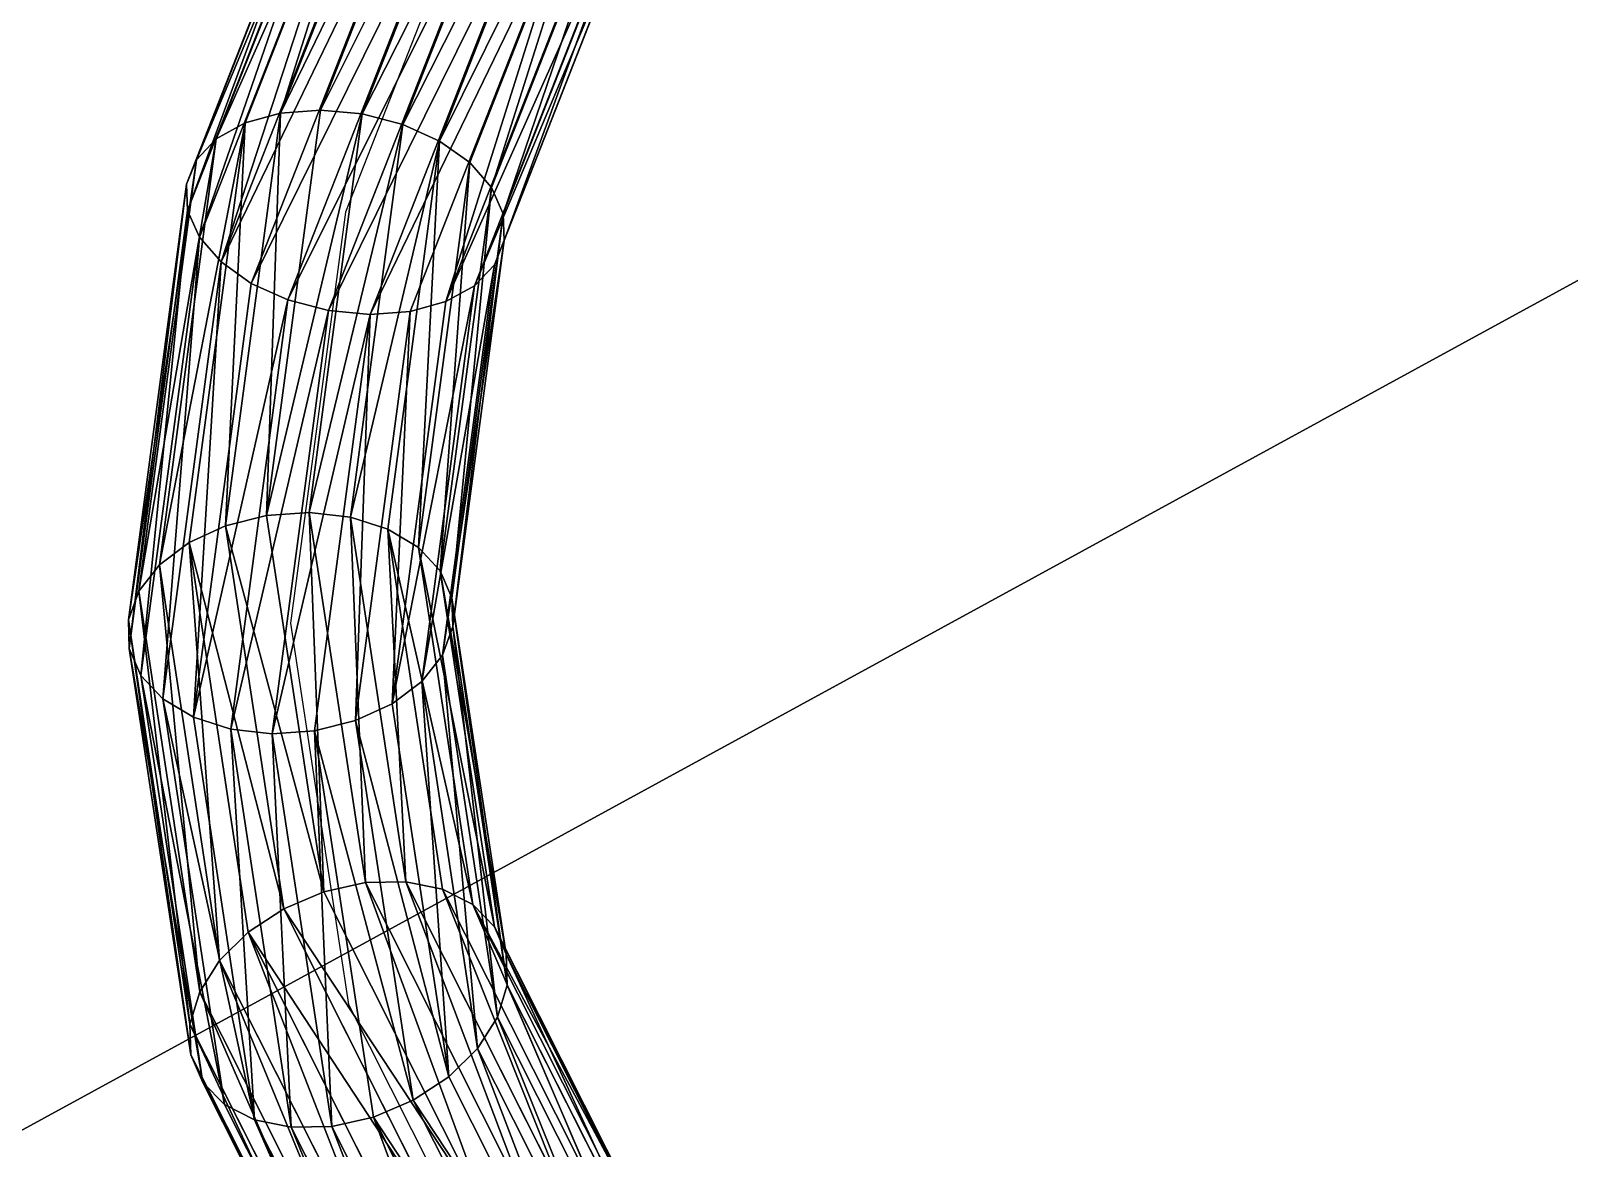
# Model space of a CAD drawing. Extents: x -501 to 185, y -140 to 506.
# Drawn here: x -184.39 to -141.02, y 39.19 to 70.67 of the extents above; entities that cross this region are included whole.
import ezdxf

# ---------------------------------------------------------------- set-up
doc = ezdxf.new("R2010")
doc.units = 0
doc.layers.get('0').update_dxf_attribs({"color": 13, "linetype": 'CONTINUOUS'})

# ---------------------------------------------------------------- blocks, each defined once
blk = doc.blocks.new('GROUP_8')
for p, q in [((50.816, -53.305, 17.978), (61.954, -57.677, 26.22)), ((90.843, -53.196, 57.445), (82.067, -57.622, 46.863)), ((82.937, -57.592, 46.069), (91.766, -53.14, 56.715)), ((49.405, -53.698, 19.768), (60.463, -58.038, 27.951)), ((61.21, -57.706, 27.133), (50.139, -53.36, 18.94)), ((51.39, -53.535, 16.946), (62.644, -57.953, 25.274)), ((81.293, -57.954, 47.656), (90.058, -53.534, 58.224)), ((83.844, -57.868, 45.329), (92.765, -53.369, 56.085)), ((51.823, -54.037, 15.916), (63.233, -58.515, 24.359)), ((80.669, -58.567, 48.394), (89.466, -54.131, 59.001)), ((84.727, -58.429, 44.692), (93.772, -53.868, 55.597)), ((48.666, -54.295, 20.405), (59.763, -58.651, 28.617)), ((85.526, -59.238, 44.202), (94.718, -54.603, 55.286)), ((52.085, -54.774, 14.957), (63.681, -59.326, 23.538)), ((80.237, -59.418, 49.026), (89.107, -54.945, 59.721)), ((47.97, -55.111, 20.807), (59.159, -59.503, 29.087)), ((52.158, -55.698, 14.134), (63.957, -60.329, 22.866)), ((80.026, -60.449, 49.511), (89.004, -55.922, 60.336)), ((86.185, -60.24, 43.893), (95.539, -55.523, 55.171)), ((47.366, -56.09, 20.947), (58.691, -60.535, 29.328)), ((52.037, -56.744, 13.505), (64.043, -61.457, 22.39)), ((86.661, -61.366, 43.786), (96.178, -56.567, 55.261)), ((46.894, -57.165, 20.816), (58.392, -61.678, 29.325)), ((80.052, -61.591, 49.814), (89.166, -56.995, 60.804)), ((61.954, -57.677, 26.22), (61.21, -57.706, 27.133)), ((62.644, -57.953, 25.274), (61.954, -57.677, 26.22)), ((61.954, -57.677, 26.22), (72.836, -59.129, 35.738)), ((82.067, -57.622, 46.863), (72.027, -59.15, 36.593)), ((72.836, -59.129, 35.738), (82.937, -57.592, 46.069)), ((82.067, -57.622, 46.863), (81.293, -57.954, 47.656)), ((82.937, -57.592, 46.069), (82.067, -57.622, 46.863)), ((83.844, -57.868, 45.329), (82.937, -57.592, 46.069)), ((86.92, -62.54, 43.887), (96.593, -57.662, 55.55)), ((51.73, -57.843, 13.111), (63.933, -62.632, 22.142)), ((60.463, -58.038, 27.951), (59.763, -58.651, 28.617)), ((61.21, -57.706, 27.133), (60.463, -58.038, 27.951)), ((60.463, -58.038, 27.951), (71.266, -59.48, 37.399)), ((72.027, -59.15, 36.593), (61.21, -57.706, 27.133)), ((63.233, -58.515, 24.359), (62.644, -57.953, 25.274)), ((62.644, -57.953, 25.274), (73.639, -59.421, 34.89)), ((71.266, -59.48, 37.399), (81.293, -57.954, 47.656)), ((73.639, -59.421, 34.89), (83.844, -57.868, 45.329)), ((80.311, -62.765, 49.915), (89.581, -58.09, 61.092)), ((81.293, -57.954, 47.656), (80.669, -58.567, 48.394)), ((84.727, -58.429, 44.692), (83.844, -57.868, 45.329)), ((46.587, -58.263, 20.422), (58.281, -62.853, 29.076)), ((63.681, -59.326, 23.538), (63.233, -58.515, 24.359)), ((63.233, -58.515, 24.359), (74.381, -60.003, 34.109)), ((74.381, -60.003, 34.109), (84.727, -58.429, 44.692)), ((85.526, -59.238, 44.202), (84.727, -58.429, 44.692)), ((51.259, -58.918, 12.98), (63.633, -63.775, 22.138)), ((59.763, -58.651, 28.617), (59.159, -59.503, 29.087)), ((59.763, -58.651, 28.617), (70.606, -60.098, 38.1)), ((70.606, -60.098, 38.1), (80.669, -58.567, 48.394)), ((80.669, -58.567, 48.394), (80.237, -59.418, 49.026)), ((86.945, -63.681, 44.19), (96.755, -58.735, 56.018)), ((46.466, -59.31, 19.793), (58.367, -63.981, 28.6)), ((63.957, -60.329, 22.866), (63.681, -59.326, 23.538)), ((63.681, -59.326, 23.538), (75.011, -60.838, 33.446)), ((70.091, -60.962, 38.648), (80.237, -59.418, 49.026)), ((72.027, -59.15, 36.593), (71.266, -59.48, 37.399)), ((72.836, -59.129, 35.738), (72.027, -59.15, 36.593)), ((73.639, -59.421, 34.89), (72.836, -59.129, 35.738)), ((75.011, -60.838, 33.446), (85.526, -59.238, 44.202)), ((80.237, -59.418, 49.026), (80.026, -60.449, 49.511)), ((80.786, -63.891, 49.808), (90.22, -59.134, 61.183)), ((86.185, -60.24, 43.893), (85.526, -59.238, 44.202)), ((59.159, -59.503, 29.087), (58.691, -60.535, 29.328)), ((59.159, -59.503, 29.087), (70.091, -60.962, 38.648)), ((71.266, -59.48, 37.399), (70.606, -60.098, 38.1)), ((74.381, -60.003, 34.109), (73.639, -59.421, 34.89)), ((86.735, -64.713, 44.675), (96.652, -59.712, 56.633)), ((46.539, -60.233, 18.971), (58.643, -64.984, 27.928)), ((50.654, -59.897, 13.121), (63.166, -64.808, 22.379)), ((70.606, -60.098, 38.1), (70.091, -60.962, 38.648)), ((75.011, -60.838, 33.446), (74.381, -60.003, 34.109)), ((75.486, -61.868, 32.949), (86.185, -60.24, 43.893)), ((81.446, -64.893, 49.499), (91.041, -60.054, 61.068)), ((86.661, -61.366, 43.786), (86.185, -60.24, 43.893)), ((49.959, -60.712, 13.523), (62.561, -65.659, 22.849)), ((58.691, -60.535, 29.328), (58.392, -61.678, 29.325)), ((58.691, -60.535, 29.328), (69.756, -62.012, 39.006)), ((64.043, -61.457, 22.39), (63.957, -60.329, 22.866)), ((63.957, -60.329, 22.866), (75.486, -61.868, 32.949)), ((69.756, -62.012, 39.006), (80.026, -60.449, 49.511)), ((80.026, -60.449, 49.511), (80.052, -61.591, 49.814)), ((86.303, -65.564, 45.308), (96.293, -60.526, 57.353)), ((46.801, -60.971, 18.012), (59.091, -65.795, 27.107)), ((70.091, -60.962, 38.648), (69.756, -62.012, 39.006)), ((75.486, -61.868, 32.949), (75.011, -60.838, 33.446)), ((82.244, -65.702, 49.009), (91.987, -60.789, 60.756)), ((85.679, -66.176, 46.046), (95.701, -61.123, 58.129)), ((47.234, -61.472, 16.981), (59.68, -66.357, 26.192)), ((49.219, -61.309, 14.16), (61.862, -66.272, 23.516)), ((63.933, -62.632, 22.142), (64.043, -61.457, 22.39)), ((64.043, -61.457, 22.39), (75.774, -63.023, 32.649)), ((75.774, -63.023, 32.649), (86.661, -61.366, 43.786)), ((83.128, -66.263, 48.372), (92.994, -61.288, 60.269)), ((84.035, -66.538, 47.632), (93.993, -61.517, 59.639)), ((84.905, -66.509, 46.838), (94.916, -61.461, 58.909)), ((86.92, -62.54, 43.887), (86.661, -61.366, 43.786)), ((47.809, -61.703, 15.95), (60.37, -66.633, 25.246)), ((48.486, -61.647, 14.987), (61.114, -66.604, 24.333)), ((58.392, -61.678, 29.325), (58.281, -62.853, 29.076)), ((58.392, -61.678, 29.325), (69.625, -63.177, 39.149)), ((69.625, -63.177, 39.149), (80.052, -61.591, 49.814)), ((69.756, -62.012, 39.006), (69.625, -63.177, 39.149)), ((75.774, -63.023, 32.649), (75.486, -61.868, 32.949)), ((80.052, -61.591, 49.814), (80.311, -62.765, 49.915)), ((58.281, -62.853, 29.076), (58.367, -63.981, 28.6)), ((58.281, -62.853, 29.076), (69.707, -64.378, 39.068)), ((63.633, -63.775, 22.138), (63.933, -62.632, 22.142)), ((63.933, -62.632, 22.142), (75.855, -64.224, 32.568)), ((69.707, -64.378, 39.068), (80.311, -62.765, 49.915)), ((75.855, -64.224, 32.568), (86.92, -62.54, 43.887)), ((80.311, -62.765, 49.915), (80.786, -63.891, 49.808)), ((86.945, -63.681, 44.19), (86.92, -62.54, 43.887)), ((69.625, -63.177, 39.149), (69.707, -64.378, 39.068)), ((75.855, -64.224, 32.568), (75.774, -63.023, 32.649)), ((75.724, -65.389, 32.712), (86.945, -63.681, 44.19)), ((86.735, -64.713, 44.675), (86.945, -63.681, 44.19)), ((58.367, -63.981, 28.6), (58.643, -64.984, 27.928)), ((58.367, -63.981, 28.6), (69.995, -65.533, 38.769)), ((63.166, -64.808, 22.379), (63.633, -63.775, 22.138)), ((63.633, -63.775, 22.138), (75.724, -65.389, 32.712)), ((69.995, -65.533, 38.769), (80.786, -63.891, 49.808)), ((80.786, -63.891, 49.808), (81.446, -64.893, 49.499)), ((69.707, -64.378, 39.068), (69.995, -65.533, 38.769)), ((75.724, -65.389, 32.712), (75.855, -64.224, 32.568)), ((58.643, -64.984, 27.928), (59.091, -65.795, 27.107)), ((58.643, -64.984, 27.928), (70.47, -66.563, 38.271)), ((62.561, -65.659, 22.849), (63.166, -64.808, 22.379)), ((63.166, -64.808, 22.379), (75.389, -66.439, 33.07)), ((70.47, -66.563, 38.271), (81.446, -64.893, 49.499)), ((75.389, -66.439, 33.07), (86.735, -64.713, 44.675)), ((81.446, -64.893, 49.499), (82.244, -65.702, 49.009)), ((86.303, -65.564, 45.308), (86.735, -64.713, 44.675)), ((75.389, -66.439, 33.07), (75.724, -65.389, 32.712)), ((59.091, -65.795, 27.107), (59.68, -66.357, 26.192)), ((59.091, -65.795, 27.107), (71.099, -67.398, 37.609)), ((61.862, -66.272, 23.516), (62.561, -65.659, 22.849)), ((62.561, -65.659, 22.849), (74.874, -67.303, 33.618)), ((69.995, -65.533, 38.769), (70.47, -66.563, 38.271)), ((71.099, -67.398, 37.609), (82.244, -65.702, 49.009)), ((74.874, -67.303, 33.618), (86.303, -65.564, 45.308)), ((82.244, -65.702, 49.009), (83.128, -66.263, 48.372)), ((85.679, -66.176, 46.046), (86.303, -65.564, 45.308)), ((59.68, -66.357, 26.192), (60.37, -66.633, 25.246)), ((59.68, -66.357, 26.192), (71.841, -67.981, 36.827)), ((61.114, -66.604, 24.333), (61.862, -66.272, 23.516)), ((61.862, -66.272, 23.516), (74.214, -67.921, 34.319)), ((71.841, -67.981, 36.827), (83.128, -66.263, 48.372)), ((74.214, -67.921, 34.319), (85.679, -66.176, 46.046)), ((83.128, -66.263, 48.372), (84.035, -66.538, 47.632)), ((84.905, -66.509, 46.838), (85.679, -66.176, 46.046)), ((60.37, -66.633, 25.246), (61.114, -66.604, 24.333)), ((60.37, -66.633, 25.246), (72.644, -68.272, 35.98)), ((61.114, -66.604, 24.333), (73.453, -68.251, 35.124)), ((70.47, -66.563, 38.271), (71.099, -67.398, 37.609)), ((72.644, -68.272, 35.98), (84.035, -66.538, 47.632)), ((73.453, -68.251, 35.124), (84.905, -66.509, 46.838)), ((74.874, -67.303, 33.618), (75.389, -66.439, 33.07)), ((84.035, -66.538, 47.632), (84.905, -66.509, 46.838)), ((71.099, -67.398, 37.609), (71.841, -67.981, 36.827)), ((74.214, -67.921, 34.319), (74.874, -67.303, 33.618)), ((71.841, -67.981, 36.827), (72.644, -68.272, 35.98)), ((73.453, -68.251, 35.124), (74.214, -67.921, 34.319)), ((72.644, -68.272, 35.98), (73.453, -68.251, 35.124))]:
    blk.add_line(p, q)
blk.add_polyline3d([(4.982, 0, 4.982), (10.277, -14.317, 2.545), (17.762, -27.843, 2.587), (27.074, -39.922, 5.103), (37.763, -49.971, 9.974), (49.312, -57.504, 16.964), (61.162, -62.155, 25.733), (72.74, -63.701, 35.859), (83.486, -62.065, 46.851), (92.88, -57.328, 58.177), (100.467, -49.719, 69.29), (105.881, -39.605, 79.651), (108.859, -27.477, 88.761)])
mesh = blk.add_polyface()
corners = [(50.139, -53.36, 18.94), (61.954, -57.677, 26.22), (50.816, -53.305, 17.978), (61.21, -57.706, 27.133)]
mesh.append_faces([[corners[k] for k in face] for face in [(0, 1, 2), (1, 0, 3)]], dxfattribs={"vtx0": -1})
mesh = blk.add_polyface()
corners = [(50.816, -53.305, 17.978), (62.644, -57.953, 25.274), (51.39, -53.535, 16.946), (61.954, -57.677, 26.22)]
mesh.append_faces([[corners[k] for k in face] for face in [(0, 1, 2), (1, 0, 3)]], dxfattribs={"vtx0": -1})
mesh = blk.add_polyface()
corners = [(81.293, -57.954, 47.656), (90.843, -53.196, 57.445), (82.067, -57.622, 46.863), (90.058, -53.534, 58.224)]
mesh.append_faces([[corners[k] for k in face] for face in [(0, 1, 2), (1, 0, 3)]], dxfattribs={"vtx0": -1})
mesh = blk.add_polyface()
corners = [(82.067, -57.622, 46.863), (91.766, -53.14, 56.715), (82.937, -57.592, 46.069), (90.843, -53.196, 57.445)]
mesh.append_faces([[corners[k] for k in face] for face in [(0, 1, 2), (1, 0, 3)]], dxfattribs={"vtx0": -1})
mesh = blk.add_polyface()
corners = [(82.937, -57.592, 46.069), (92.765, -53.369, 56.085), (83.844, -57.868, 45.329), (91.766, -53.14, 56.715)]
mesh.append_faces([[corners[k] for k in face] for face in [(0, 1, 2), (1, 0, 3)]], dxfattribs={"vtx0": -1})
mesh = blk.add_polyface()
corners = [(48.666, -54.295, 20.405), (60.463, -58.038, 27.951), (49.405, -53.698, 19.768), (59.763, -58.651, 28.617)]
mesh.append_faces([[corners[k] for k in face] for face in [(0, 1, 2), (1, 0, 3)]], dxfattribs={"vtx0": -1})
mesh = blk.add_polyface()
corners = [(49.405, -53.698, 19.768), (61.21, -57.706, 27.133), (50.139, -53.36, 18.94), (60.463, -58.038, 27.951)]
mesh.append_faces([[corners[k] for k in face] for face in [(0, 1, 2), (1, 0, 3)]], dxfattribs={"vtx0": -1})
mesh = blk.add_polyface()
corners = [(51.39, -53.535, 16.946), (63.233, -58.515, 24.359), (51.823, -54.037, 15.916), (62.644, -57.953, 25.274)]
mesh.append_faces([[corners[k] for k in face] for face in [(0, 1, 2), (1, 0, 3)]], dxfattribs={"vtx0": -1})
mesh = blk.add_polyface()
corners = [(80.669, -58.567, 48.394), (90.058, -53.534, 58.224), (81.293, -57.954, 47.656), (89.466, -54.131, 59.001)]
mesh.append_faces([[corners[k] for k in face] for face in [(0, 1, 2), (1, 0, 3)]], dxfattribs={"vtx0": -1})
mesh = blk.add_polyface()
corners = [(83.844, -57.868, 45.329), (93.772, -53.868, 55.597), (84.727, -58.429, 44.692), (92.765, -53.369, 56.085)]
mesh.append_faces([[corners[k] for k in face] for face in [(0, 1, 2), (1, 0, 3)]], dxfattribs={"vtx0": -1})
mesh = blk.add_polyface()
corners = [(51.823, -54.037, 15.916), (63.681, -59.326, 23.538), (52.085, -54.774, 14.957), (63.233, -58.515, 24.359)]
mesh.append_faces([[corners[k] for k in face] for face in [(0, 1, 2), (1, 0, 3)]], dxfattribs={"vtx0": -1})
mesh = blk.add_polyface()
corners = [(89.107, -54.945, 59.721), (80.669, -58.567, 48.394), (80.237, -59.418, 49.026), (89.466, -54.131, 59.001)]
mesh.append_faces([[corners[k] for k in face] for face in [(0, 1, 2), (1, 0, 3)]], dxfattribs={"vtx0": -1})
mesh = blk.add_polyface()
corners = [(84.727, -58.429, 44.692), (94.718, -54.603, 55.286), (85.526, -59.238, 44.202), (93.772, -53.868, 55.597)]
mesh.append_faces([[corners[k] for k in face] for face in [(0, 1, 2), (1, 0, 3)]], dxfattribs={"vtx0": -1})
mesh = blk.add_polyface()
corners = [(59.159, -59.503, 29.087), (48.666, -54.295, 20.405), (47.97, -55.111, 20.807), (59.763, -58.651, 28.617)]
mesh.append_faces([[corners[k] for k in face] for face in [(0, 1, 2), (1, 0, 3)]], dxfattribs={"vtx0": -1})
mesh = blk.add_polyface()
corners = [(94.718, -54.603, 55.286), (86.185, -60.24, 43.893), (85.526, -59.238, 44.202), (95.539, -55.523, 55.171)]
mesh.append_faces([[corners[k] for k in face] for face in [(0, 1, 2), (1, 0, 3)]], dxfattribs={"vtx0": -1})
mesh = blk.add_polyface()
corners = [(52.158, -55.698, 14.134), (63.681, -59.326, 23.538), (63.957, -60.329, 22.866), (52.085, -54.774, 14.957)]
mesh.append_faces([[corners[k] for k in face] for face in [(0, 1, 2), (1, 0, 3)]], dxfattribs={"vtx0": -1})
mesh = blk.add_polyface()
corners = [(89.004, -55.922, 60.336), (80.237, -59.418, 49.026), (80.026, -60.449, 49.511), (89.107, -54.945, 59.721)]
mesh.append_faces([[corners[k] for k in face] for face in [(0, 1, 2), (1, 0, 3)]], dxfattribs={"vtx0": -1})
mesh = blk.add_polyface()
corners = [(58.691, -60.535, 29.328), (47.97, -55.111, 20.807), (47.366, -56.09, 20.947), (59.159, -59.503, 29.087)]
mesh.append_faces([[corners[k] for k in face] for face in [(0, 1, 2), (1, 0, 3)]], dxfattribs={"vtx0": -1})
mesh = blk.add_polyface()
corners = [(52.158, -55.698, 14.134), (64.043, -61.457, 22.39), (52.037, -56.744, 13.505), (63.957, -60.329, 22.866)]
mesh.append_faces([[corners[k] for k in face] for face in [(0, 1, 2), (1, 0, 3)]], dxfattribs={"vtx0": -1})
mesh = blk.add_polyface()
corners = [(89.166, -56.995, 60.804), (80.026, -60.449, 49.511), (80.052, -61.591, 49.814), (89.004, -55.922, 60.336)]
mesh.append_faces([[corners[k] for k in face] for face in [(0, 1, 2), (1, 0, 3)]], dxfattribs={"vtx0": -1})
mesh = blk.add_polyface()
corners = [(95.539, -55.523, 55.171), (86.661, -61.366, 43.786), (86.185, -60.24, 43.893), (96.178, -56.567, 55.261)]
mesh.append_faces([[corners[k] for k in face] for face in [(0, 1, 2), (1, 0, 3)]], dxfattribs={"vtx0": -1})
mesh = blk.add_polyface()
corners = [(58.392, -61.678, 29.325), (47.366, -56.09, 20.947), (46.894, -57.165, 20.816), (58.691, -60.535, 29.328)]
mesh.append_faces([[corners[k] for k in face] for face in [(0, 1, 2), (1, 0, 3)]], dxfattribs={"vtx0": -1})
mesh = blk.add_polyface()
corners = [(52.037, -56.744, 13.505), (63.933, -62.632, 22.142), (51.73, -57.843, 13.111), (64.043, -61.457, 22.39)]
mesh.append_faces([[corners[k] for k in face] for face in [(0, 1, 2), (1, 0, 3)]], dxfattribs={"vtx0": -1})
mesh = blk.add_polyface()
corners = [(86.661, -61.366, 43.786), (96.593, -57.662, 55.55), (86.92, -62.54, 43.887), (96.178, -56.567, 55.261)]
mesh.append_faces([[corners[k] for k in face] for face in [(0, 1, 2), (1, 0, 3)]], dxfattribs={"vtx0": -1})
mesh = blk.add_polyface()
corners = [(58.281, -62.853, 29.076), (46.894, -57.165, 20.816), (46.587, -58.263, 20.422), (58.392, -61.678, 29.325)]
mesh.append_faces([[corners[k] for k in face] for face in [(0, 1, 2), (1, 0, 3)]], dxfattribs={"vtx0": -1})
mesh = blk.add_polyface()
corners = [(89.581, -58.09, 61.092), (80.052, -61.591, 49.814), (80.311, -62.765, 49.915), (89.166, -56.995, 60.804)]
mesh.append_faces([[corners[k] for k in face] for face in [(0, 1, 2), (1, 0, 3)]], dxfattribs={"vtx0": -1})
mesh = blk.add_polyface()
corners = [(61.21, -57.706, 27.133), (72.836, -59.129, 35.738), (61.954, -57.677, 26.22), (72.027, -59.15, 36.593)]
mesh.append_faces([[corners[k] for k in face] for face in [(0, 1, 2), (1, 0, 3)]], dxfattribs={"vtx0": -1})
mesh = blk.add_polyface()
corners = [(61.954, -57.677, 26.22), (73.639, -59.421, 34.89), (62.644, -57.953, 25.274), (72.836, -59.129, 35.738)]
mesh.append_faces([[corners[k] for k in face] for face in [(0, 1, 2), (1, 0, 3)]], dxfattribs={"vtx0": -1})
mesh = blk.add_polyface()
corners = [(71.266, -59.48, 37.399), (82.067, -57.622, 46.863), (72.027, -59.15, 36.593), (81.293, -57.954, 47.656)]
mesh.append_faces([[corners[k] for k in face] for face in [(0, 1, 2), (1, 0, 3)]], dxfattribs={"vtx0": -1})
mesh = blk.add_polyface()
corners = [(72.027, -59.15, 36.593), (82.937, -57.592, 46.069), (72.836, -59.129, 35.738), (82.067, -57.622, 46.863)]
mesh.append_faces([[corners[k] for k in face] for face in [(0, 1, 2), (1, 0, 3)]], dxfattribs={"vtx0": -1})
mesh = blk.add_polyface()
corners = [(72.836, -59.129, 35.738), (83.844, -57.868, 45.329), (73.639, -59.421, 34.89), (82.937, -57.592, 46.069)]
mesh.append_faces([[corners[k] for k in face] for face in [(0, 1, 2), (1, 0, 3)]], dxfattribs={"vtx0": -1})
mesh = blk.add_polyface()
corners = [(86.92, -62.54, 43.887), (96.755, -58.735, 56.018), (86.945, -63.681, 44.19), (96.593, -57.662, 55.55)]
mesh.append_faces([[corners[k] for k in face] for face in [(0, 1, 2), (1, 0, 3)]], dxfattribs={"vtx0": -1})
mesh = blk.add_polyface()
corners = [(51.73, -57.843, 13.111), (63.633, -63.775, 22.138), (51.259, -58.918, 12.98), (63.933, -62.632, 22.142)]
mesh.append_faces([[corners[k] for k in face] for face in [(0, 1, 2), (1, 0, 3)]], dxfattribs={"vtx0": -1})
mesh = blk.add_polyface()
corners = [(59.763, -58.651, 28.617), (71.266, -59.48, 37.399), (60.463, -58.038, 27.951), (70.606, -60.098, 38.1)]
mesh.append_faces([[corners[k] for k in face] for face in [(0, 1, 2), (1, 0, 3)]], dxfattribs={"vtx0": -1})
mesh = blk.add_polyface()
corners = [(60.463, -58.038, 27.951), (72.027, -59.15, 36.593), (61.21, -57.706, 27.133), (71.266, -59.48, 37.399)]
mesh.append_faces([[corners[k] for k in face] for face in [(0, 1, 2), (1, 0, 3)]], dxfattribs={"vtx0": -1})
mesh = blk.add_polyface()
corners = [(62.644, -57.953, 25.274), (74.381, -60.003, 34.109), (63.233, -58.515, 24.359), (73.639, -59.421, 34.89)]
mesh.append_faces([[corners[k] for k in face] for face in [(0, 1, 2), (1, 0, 3)]], dxfattribs={"vtx0": -1})
mesh = blk.add_polyface()
corners = [(70.606, -60.098, 38.1), (81.293, -57.954, 47.656), (71.266, -59.48, 37.399), (80.669, -58.567, 48.394)]
mesh.append_faces([[corners[k] for k in face] for face in [(0, 1, 2), (1, 0, 3)]], dxfattribs={"vtx0": -1})
mesh = blk.add_polyface()
corners = [(73.639, -59.421, 34.89), (84.727, -58.429, 44.692), (74.381, -60.003, 34.109), (83.844, -57.868, 45.329)]
mesh.append_faces([[corners[k] for k in face] for face in [(0, 1, 2), (1, 0, 3)]], dxfattribs={"vtx0": -1})
mesh = blk.add_polyface()
corners = [(80.786, -63.891, 49.808), (89.581, -58.09, 61.092), (80.311, -62.765, 49.915), (90.22, -59.134, 61.183)]
mesh.append_faces([[corners[k] for k in face] for face in [(0, 1, 2), (1, 0, 3)]], dxfattribs={"vtx0": -1})
mesh = blk.add_polyface()
corners = [(58.367, -63.981, 28.6), (46.587, -58.263, 20.422), (46.466, -59.31, 19.793), (58.281, -62.853, 29.076)]
mesh.append_faces([[corners[k] for k in face] for face in [(0, 1, 2), (1, 0, 3)]], dxfattribs={"vtx0": -1})
mesh = blk.add_polyface()
corners = [(63.233, -58.515, 24.359), (75.011, -60.838, 33.446), (63.681, -59.326, 23.538), (74.381, -60.003, 34.109)]
mesh.append_faces([[corners[k] for k in face] for face in [(0, 1, 2), (1, 0, 3)]], dxfattribs={"vtx0": -1})
mesh = blk.add_polyface()
corners = [(74.381, -60.003, 34.109), (85.526, -59.238, 44.202), (75.011, -60.838, 33.446), (84.727, -58.429, 44.692)]
mesh.append_faces([[corners[k] for k in face] for face in [(0, 1, 2), (1, 0, 3)]], dxfattribs={"vtx0": -1})
mesh = blk.add_polyface()
corners = [(51.259, -58.918, 12.98), (63.166, -64.808, 22.379), (50.654, -59.897, 13.121), (63.633, -63.775, 22.138)]
mesh.append_faces([[corners[k] for k in face] for face in [(0, 1, 2), (1, 0, 3)]], dxfattribs={"vtx0": -1})
mesh = blk.add_polyface()
corners = [(59.159, -59.503, 29.087), (70.606, -60.098, 38.1), (59.763, -58.651, 28.617), (70.091, -60.962, 38.648)]
mesh.append_faces([[corners[k] for k in face] for face in [(0, 1, 2), (1, 0, 3)]], dxfattribs={"vtx0": -1})
mesh = blk.add_polyface()
corners = [(70.091, -60.962, 38.648), (80.669, -58.567, 48.394), (70.606, -60.098, 38.1), (80.237, -59.418, 49.026)]
mesh.append_faces([[corners[k] for k in face] for face in [(0, 1, 2), (1, 0, 3)]], dxfattribs={"vtx0": -1})
mesh = blk.add_polyface()
corners = [(86.945, -63.681, 44.19), (96.652, -59.712, 56.633), (86.735, -64.713, 44.675), (96.755, -58.735, 56.018)]
mesh.append_faces([[corners[k] for k in face] for face in [(0, 1, 2), (1, 0, 3)]], dxfattribs={"vtx0": -1})
mesh = blk.add_polyface()
corners = [(58.367, -63.981, 28.6), (46.539, -60.233, 18.971), (58.643, -64.984, 27.928), (46.466, -59.31, 19.793)]
mesh.append_faces([[corners[k] for k in face] for face in [(0, 1, 2), (1, 0, 3)]], dxfattribs={"vtx0": -1})
mesh = blk.add_polyface()
corners = [(63.957, -60.329, 22.866), (75.011, -60.838, 33.446), (75.486, -61.868, 32.949), (63.681, -59.326, 23.538)]
mesh.append_faces([[corners[k] for k in face] for face in [(0, 1, 2), (1, 0, 3)]], dxfattribs={"vtx0": -1})
mesh = blk.add_polyface()
corners = [(80.026, -60.449, 49.511), (70.091, -60.962, 38.648), (69.756, -62.012, 39.006), (80.237, -59.418, 49.026)]
mesh.append_faces([[corners[k] for k in face] for face in [(0, 1, 2), (1, 0, 3)]], dxfattribs={"vtx0": -1})
mesh = blk.add_polyface()
corners = [(85.526, -59.238, 44.202), (75.486, -61.868, 32.949), (75.011, -60.838, 33.446), (86.185, -60.24, 43.893)]
mesh.append_faces([[corners[k] for k in face] for face in [(0, 1, 2), (1, 0, 3)]], dxfattribs={"vtx0": -1})
mesh = blk.add_polyface()
corners = [(81.446, -64.893, 49.499), (90.22, -59.134, 61.183), (80.786, -63.891, 49.808), (91.041, -60.054, 61.068)]
mesh.append_faces([[corners[k] for k in face] for face in [(0, 1, 2), (1, 0, 3)]], dxfattribs={"vtx0": -1})
mesh = blk.add_polyface()
corners = [(69.756, -62.012, 39.006), (59.159, -59.503, 29.087), (58.691, -60.535, 29.328), (70.091, -60.962, 38.648)]
mesh.append_faces([[corners[k] for k in face] for face in [(0, 1, 2), (1, 0, 3)]], dxfattribs={"vtx0": -1})
mesh = blk.add_polyface()
corners = [(86.735, -64.713, 44.675), (96.293, -60.526, 57.353), (86.303, -65.564, 45.308), (96.652, -59.712, 56.633)]
mesh.append_faces([[corners[k] for k in face] for face in [(0, 1, 2), (1, 0, 3)]], dxfattribs={"vtx0": -1})
mesh = blk.add_polyface()
corners = [(59.091, -65.795, 27.107), (46.539, -60.233, 18.971), (46.801, -60.971, 18.012), (58.643, -64.984, 27.928)]
mesh.append_faces([[corners[k] for k in face] for face in [(0, 1, 2), (1, 0, 3)]], dxfattribs={"vtx0": -1})
mesh = blk.add_polyface()
corners = [(50.654, -59.897, 13.121), (62.561, -65.659, 22.849), (49.959, -60.712, 13.523), (63.166, -64.808, 22.379)]
mesh.append_faces([[corners[k] for k in face] for face in [(0, 1, 2), (1, 0, 3)]], dxfattribs={"vtx0": -1})
mesh = blk.add_polyface()
corners = [(86.185, -60.24, 43.893), (75.774, -63.023, 32.649), (75.486, -61.868, 32.949), (86.661, -61.366, 43.786)]
mesh.append_faces([[corners[k] for k in face] for face in [(0, 1, 2), (1, 0, 3)]], dxfattribs={"vtx0": -1})
mesh = blk.add_polyface()
corners = [(91.987, -60.789, 60.756), (81.446, -64.893, 49.499), (82.244, -65.702, 49.009), (91.041, -60.054, 61.068)]
mesh.append_faces([[corners[k] for k in face] for face in [(0, 1, 2), (1, 0, 3)]], dxfattribs={"vtx0": -1})
mesh = blk.add_polyface()
corners = [(62.561, -65.659, 22.849), (49.219, -61.309, 14.16), (49.959, -60.712, 13.523), (61.862, -66.272, 23.516)]
mesh.append_faces([[corners[k] for k in face] for face in [(0, 1, 2), (1, 0, 3)]], dxfattribs={"vtx0": -1})
mesh = blk.add_polyface()
corners = [(69.625, -63.177, 39.149), (58.691, -60.535, 29.328), (58.392, -61.678, 29.325), (69.756, -62.012, 39.006)]
mesh.append_faces([[corners[k] for k in face] for face in [(0, 1, 2), (1, 0, 3)]], dxfattribs={"vtx0": -1})
mesh = blk.add_polyface()
corners = [(75.486, -61.868, 32.949), (64.043, -61.457, 22.39), (63.957, -60.329, 22.866), (75.774, -63.023, 32.649)]
mesh.append_faces([[corners[k] for k in face] for face in [(0, 1, 2), (1, 0, 3)]], dxfattribs={"vtx0": -1})
mesh = blk.add_polyface()
corners = [(80.052, -61.591, 49.814), (69.756, -62.012, 39.006), (69.625, -63.177, 39.149), (80.026, -60.449, 49.511)]
mesh.append_faces([[corners[k] for k in face] for face in [(0, 1, 2), (1, 0, 3)]], dxfattribs={"vtx0": -1})
mesh = blk.add_polyface()
corners = [(96.293, -60.526, 57.353), (85.679, -66.176, 46.046), (86.303, -65.564, 45.308), (95.701, -61.123, 58.129)]
mesh.append_faces([[corners[k] for k in face] for face in [(0, 1, 2), (1, 0, 3)]], dxfattribs={"vtx0": -1})
mesh = blk.add_polyface()
corners = [(59.68, -66.357, 26.192), (46.801, -60.971, 18.012), (47.234, -61.472, 16.981), (59.091, -65.795, 27.107)]
mesh.append_faces([[corners[k] for k in face] for face in [(0, 1, 2), (1, 0, 3)]], dxfattribs={"vtx0": -1})
mesh = blk.add_polyface()
corners = [(92.994, -61.288, 60.269), (82.244, -65.702, 49.009), (83.128, -66.263, 48.372), (91.987, -60.789, 60.756)]
mesh.append_faces([[corners[k] for k in face] for face in [(0, 1, 2), (1, 0, 3)]], dxfattribs={"vtx0": -1})
mesh = blk.add_polyface()
corners = [(95.701, -61.123, 58.129), (84.905, -66.509, 46.838), (85.679, -66.176, 46.046), (94.916, -61.461, 58.909)]
mesh.append_faces([[corners[k] for k in face] for face in [(0, 1, 2), (1, 0, 3)]], dxfattribs={"vtx0": -1})
mesh = blk.add_polyface()
corners = [(60.37, -66.633, 25.246), (47.234, -61.472, 16.981), (47.809, -61.703, 15.95), (59.68, -66.357, 26.192)]
mesh.append_faces([[corners[k] for k in face] for face in [(0, 1, 2), (1, 0, 3)]], dxfattribs={"vtx0": -1})
mesh = blk.add_polyface()
corners = [(61.862, -66.272, 23.516), (48.486, -61.647, 14.987), (49.219, -61.309, 14.16), (61.114, -66.604, 24.333)]
mesh.append_faces([[corners[k] for k in face] for face in [(0, 1, 2), (1, 0, 3)]], dxfattribs={"vtx0": -1})
mesh = blk.add_polyface()
corners = [(64.043, -61.457, 22.39), (75.855, -64.224, 32.568), (63.933, -62.632, 22.142), (75.774, -63.023, 32.649)]
mesh.append_faces([[corners[k] for k in face] for face in [(0, 1, 2), (1, 0, 3)]], dxfattribs={"vtx0": -1})
mesh = blk.add_polyface()
corners = [(75.774, -63.023, 32.649), (86.92, -62.54, 43.887), (75.855, -64.224, 32.568), (86.661, -61.366, 43.786)]
mesh.append_faces([[corners[k] for k in face] for face in [(0, 1, 2), (1, 0, 3)]], dxfattribs={"vtx0": -1})
mesh = blk.add_polyface()
corners = [(93.993, -61.517, 59.639), (83.128, -66.263, 48.372), (84.035, -66.538, 47.632), (92.994, -61.288, 60.269)]
mesh.append_faces([[corners[k] for k in face] for face in [(0, 1, 2), (1, 0, 3)]], dxfattribs={"vtx0": -1})
mesh = blk.add_polyface()
corners = [(94.916, -61.461, 58.909), (84.035, -66.538, 47.632), (84.905, -66.509, 46.838), (93.993, -61.517, 59.639)]
mesh.append_faces([[corners[k] for k in face] for face in [(0, 1, 2), (1, 0, 3)]], dxfattribs={"vtx0": -1})
mesh = blk.add_polyface()
corners = [(61.114, -66.604, 24.333), (47.809, -61.703, 15.95), (48.486, -61.647, 14.987), (60.37, -66.633, 25.246)]
mesh.append_faces([[corners[k] for k in face] for face in [(0, 1, 2), (1, 0, 3)]], dxfattribs={"vtx0": -1})
mesh = blk.add_polyface()
corners = [(69.707, -64.378, 39.068), (58.392, -61.678, 29.325), (58.281, -62.853, 29.076), (69.625, -63.177, 39.149)]
mesh.append_faces([[corners[k] for k in face] for face in [(0, 1, 2), (1, 0, 3)]], dxfattribs={"vtx0": -1})
mesh = blk.add_polyface()
corners = [(80.311, -62.765, 49.915), (69.625, -63.177, 39.149), (69.707, -64.378, 39.068), (80.052, -61.591, 49.814)]
mesh.append_faces([[corners[k] for k in face] for face in [(0, 1, 2), (1, 0, 3)]], dxfattribs={"vtx0": -1})
mesh = blk.add_polyface()
corners = [(58.367, -63.981, 28.6), (69.707, -64.378, 39.068), (58.281, -62.853, 29.076), (69.995, -65.533, 38.769)]
mesh.append_faces([[corners[k] for k in face] for face in [(0, 1, 2), (1, 0, 3)]], dxfattribs={"vtx0": -1})
mesh = blk.add_polyface()
corners = [(63.933, -62.632, 22.142), (75.724, -65.389, 32.712), (63.633, -63.775, 22.138), (75.855, -64.224, 32.568)]
mesh.append_faces([[corners[k] for k in face] for face in [(0, 1, 2), (1, 0, 3)]], dxfattribs={"vtx0": -1})
mesh = blk.add_polyface()
corners = [(69.995, -65.533, 38.769), (80.311, -62.765, 49.915), (69.707, -64.378, 39.068), (80.786, -63.891, 49.808)]
mesh.append_faces([[corners[k] for k in face] for face in [(0, 1, 2), (1, 0, 3)]], dxfattribs={"vtx0": -1})
mesh = blk.add_polyface()
corners = [(75.855, -64.224, 32.568), (86.945, -63.681, 44.19), (75.724, -65.389, 32.712), (86.92, -62.54, 43.887)]
mesh.append_faces([[corners[k] for k in face] for face in [(0, 1, 2), (1, 0, 3)]], dxfattribs={"vtx0": -1})
mesh = blk.add_polyface()
corners = [(75.724, -65.389, 32.712), (86.735, -64.713, 44.675), (75.389, -66.439, 33.07), (86.945, -63.681, 44.19)]
mesh.append_faces([[corners[k] for k in face] for face in [(0, 1, 2), (1, 0, 3)]], dxfattribs={"vtx0": -1})
mesh = blk.add_polyface()
corners = [(69.995, -65.533, 38.769), (58.643, -64.984, 27.928), (70.47, -66.563, 38.271), (58.367, -63.981, 28.6)]
mesh.append_faces([[corners[k] for k in face] for face in [(0, 1, 2), (1, 0, 3)]], dxfattribs={"vtx0": -1})
mesh = blk.add_polyface()
corners = [(63.633, -63.775, 22.138), (75.389, -66.439, 33.07), (63.166, -64.808, 22.379), (75.724, -65.389, 32.712)]
mesh.append_faces([[corners[k] for k in face] for face in [(0, 1, 2), (1, 0, 3)]], dxfattribs={"vtx0": -1})
mesh = blk.add_polyface()
corners = [(70.47, -66.563, 38.271), (80.786, -63.891, 49.808), (69.995, -65.533, 38.769), (81.446, -64.893, 49.499)]
mesh.append_faces([[corners[k] for k in face] for face in [(0, 1, 2), (1, 0, 3)]], dxfattribs={"vtx0": -1})
mesh = blk.add_polyface()
corners = [(71.099, -67.398, 37.609), (58.643, -64.984, 27.928), (59.091, -65.795, 27.107), (70.47, -66.563, 38.271)]
mesh.append_faces([[corners[k] for k in face] for face in [(0, 1, 2), (1, 0, 3)]], dxfattribs={"vtx0": -1})
mesh = blk.add_polyface()
corners = [(75.389, -66.439, 33.07), (62.561, -65.659, 22.849), (63.166, -64.808, 22.379), (74.874, -67.303, 33.618)]
mesh.append_faces([[corners[k] for k in face] for face in [(0, 1, 2), (1, 0, 3)]], dxfattribs={"vtx0": -1})
mesh = blk.add_polyface()
corners = [(82.244, -65.702, 49.009), (70.47, -66.563, 38.271), (71.099, -67.398, 37.609), (81.446, -64.893, 49.499)]
mesh.append_faces([[corners[k] for k in face] for face in [(0, 1, 2), (1, 0, 3)]], dxfattribs={"vtx0": -1})
mesh = blk.add_polyface()
corners = [(86.735, -64.713, 44.675), (74.874, -67.303, 33.618), (75.389, -66.439, 33.07), (86.303, -65.564, 45.308)]
mesh.append_faces([[corners[k] for k in face] for face in [(0, 1, 2), (1, 0, 3)]], dxfattribs={"vtx0": -1})
mesh = blk.add_polyface()
corners = [(71.841, -67.981, 36.827), (59.091, -65.795, 27.107), (59.68, -66.357, 26.192), (71.099, -67.398, 37.609)]
mesh.append_faces([[corners[k] for k in face] for face in [(0, 1, 2), (1, 0, 3)]], dxfattribs={"vtx0": -1})
mesh = blk.add_polyface()
corners = [(74.874, -67.303, 33.618), (61.862, -66.272, 23.516), (62.561, -65.659, 22.849), (74.214, -67.921, 34.319)]
mesh.append_faces([[corners[k] for k in face] for face in [(0, 1, 2), (1, 0, 3)]], dxfattribs={"vtx0": -1})
mesh = blk.add_polyface()
corners = [(83.128, -66.263, 48.372), (71.099, -67.398, 37.609), (71.841, -67.981, 36.827), (82.244, -65.702, 49.009)]
mesh.append_faces([[corners[k] for k in face] for face in [(0, 1, 2), (1, 0, 3)]], dxfattribs={"vtx0": -1})
mesh = blk.add_polyface()
corners = [(86.303, -65.564, 45.308), (74.214, -67.921, 34.319), (74.874, -67.303, 33.618), (85.679, -66.176, 46.046)]
mesh.append_faces([[corners[k] for k in face] for face in [(0, 1, 2), (1, 0, 3)]], dxfattribs={"vtx0": -1})
mesh = blk.add_polyface()
corners = [(72.644, -68.272, 35.98), (59.68, -66.357, 26.192), (60.37, -66.633, 25.246), (71.841, -67.981, 36.827)]
mesh.append_faces([[corners[k] for k in face] for face in [(0, 1, 2), (1, 0, 3)]], dxfattribs={"vtx0": -1})
mesh = blk.add_polyface()
corners = [(74.214, -67.921, 34.319), (61.114, -66.604, 24.333), (61.862, -66.272, 23.516), (73.453, -68.251, 35.124)]
mesh.append_faces([[corners[k] for k in face] for face in [(0, 1, 2), (1, 0, 3)]], dxfattribs={"vtx0": -1})
mesh = blk.add_polyface()
corners = [(84.035, -66.538, 47.632), (71.841, -67.981, 36.827), (72.644, -68.272, 35.98), (83.128, -66.263, 48.372)]
mesh.append_faces([[corners[k] for k in face] for face in [(0, 1, 2), (1, 0, 3)]], dxfattribs={"vtx0": -1})
mesh = blk.add_polyface()
corners = [(85.679, -66.176, 46.046), (73.453, -68.251, 35.124), (74.214, -67.921, 34.319), (84.905, -66.509, 46.838)]
mesh.append_faces([[corners[k] for k in face] for face in [(0, 1, 2), (1, 0, 3)]], dxfattribs={"vtx0": -1})
mesh = blk.add_polyface()
corners = [(73.453, -68.251, 35.124), (60.37, -66.633, 25.246), (61.114, -66.604, 24.333), (72.644, -68.272, 35.98)]
mesh.append_faces([[corners[k] for k in face] for face in [(0, 1, 2), (1, 0, 3)]], dxfattribs={"vtx0": -1})
mesh = blk.add_polyface()
corners = [(84.905, -66.509, 46.838), (72.644, -68.272, 35.98), (73.453, -68.251, 35.124), (84.035, -66.538, 47.632)]
mesh.append_faces([[corners[k] for k in face] for face in [(0, 1, 2), (1, 0, 3)]], dxfattribs={"vtx0": -1})
blk = doc.blocks.new('GROUP_7')
blk.add_blockref('GROUP_8', (46.252, 19.447, 33.686))
blk = doc.blocks.new('GROUP_15')
mesh = blk.add_polyface()
corners = [(395, 0, 5), (0, 289, 5), (0, 0, 5), (395, 289, 5)]
mesh.append_faces([[corners[k] for k in face] for face in [(0, 1, 2), (1, 0, 3)]], dxfattribs={"vtx0": -1})
mesh = blk.add_polyface()
corners = [(395, 289), (0, 0), (0, 289), (395, 0)]
mesh.append_faces([[corners[k] for k in face] for face in [(0, 1, 2), (1, 0, 3)]], dxfattribs={"vtx0": -1})

msp = doc.modelspace()

# ---------------------------------------------------------------- block references
at = {"xscale": 1.34}
msp.add_blockref('GROUP_15', (-354.237, -52.909, 32), dxfattribs=at)
at = {"rotation": 270}
msp.add_blockref('GROUP_7', (-132.81, 172.973, 37.044), dxfattribs=at)

doc.saveas('drawing.dxf')
